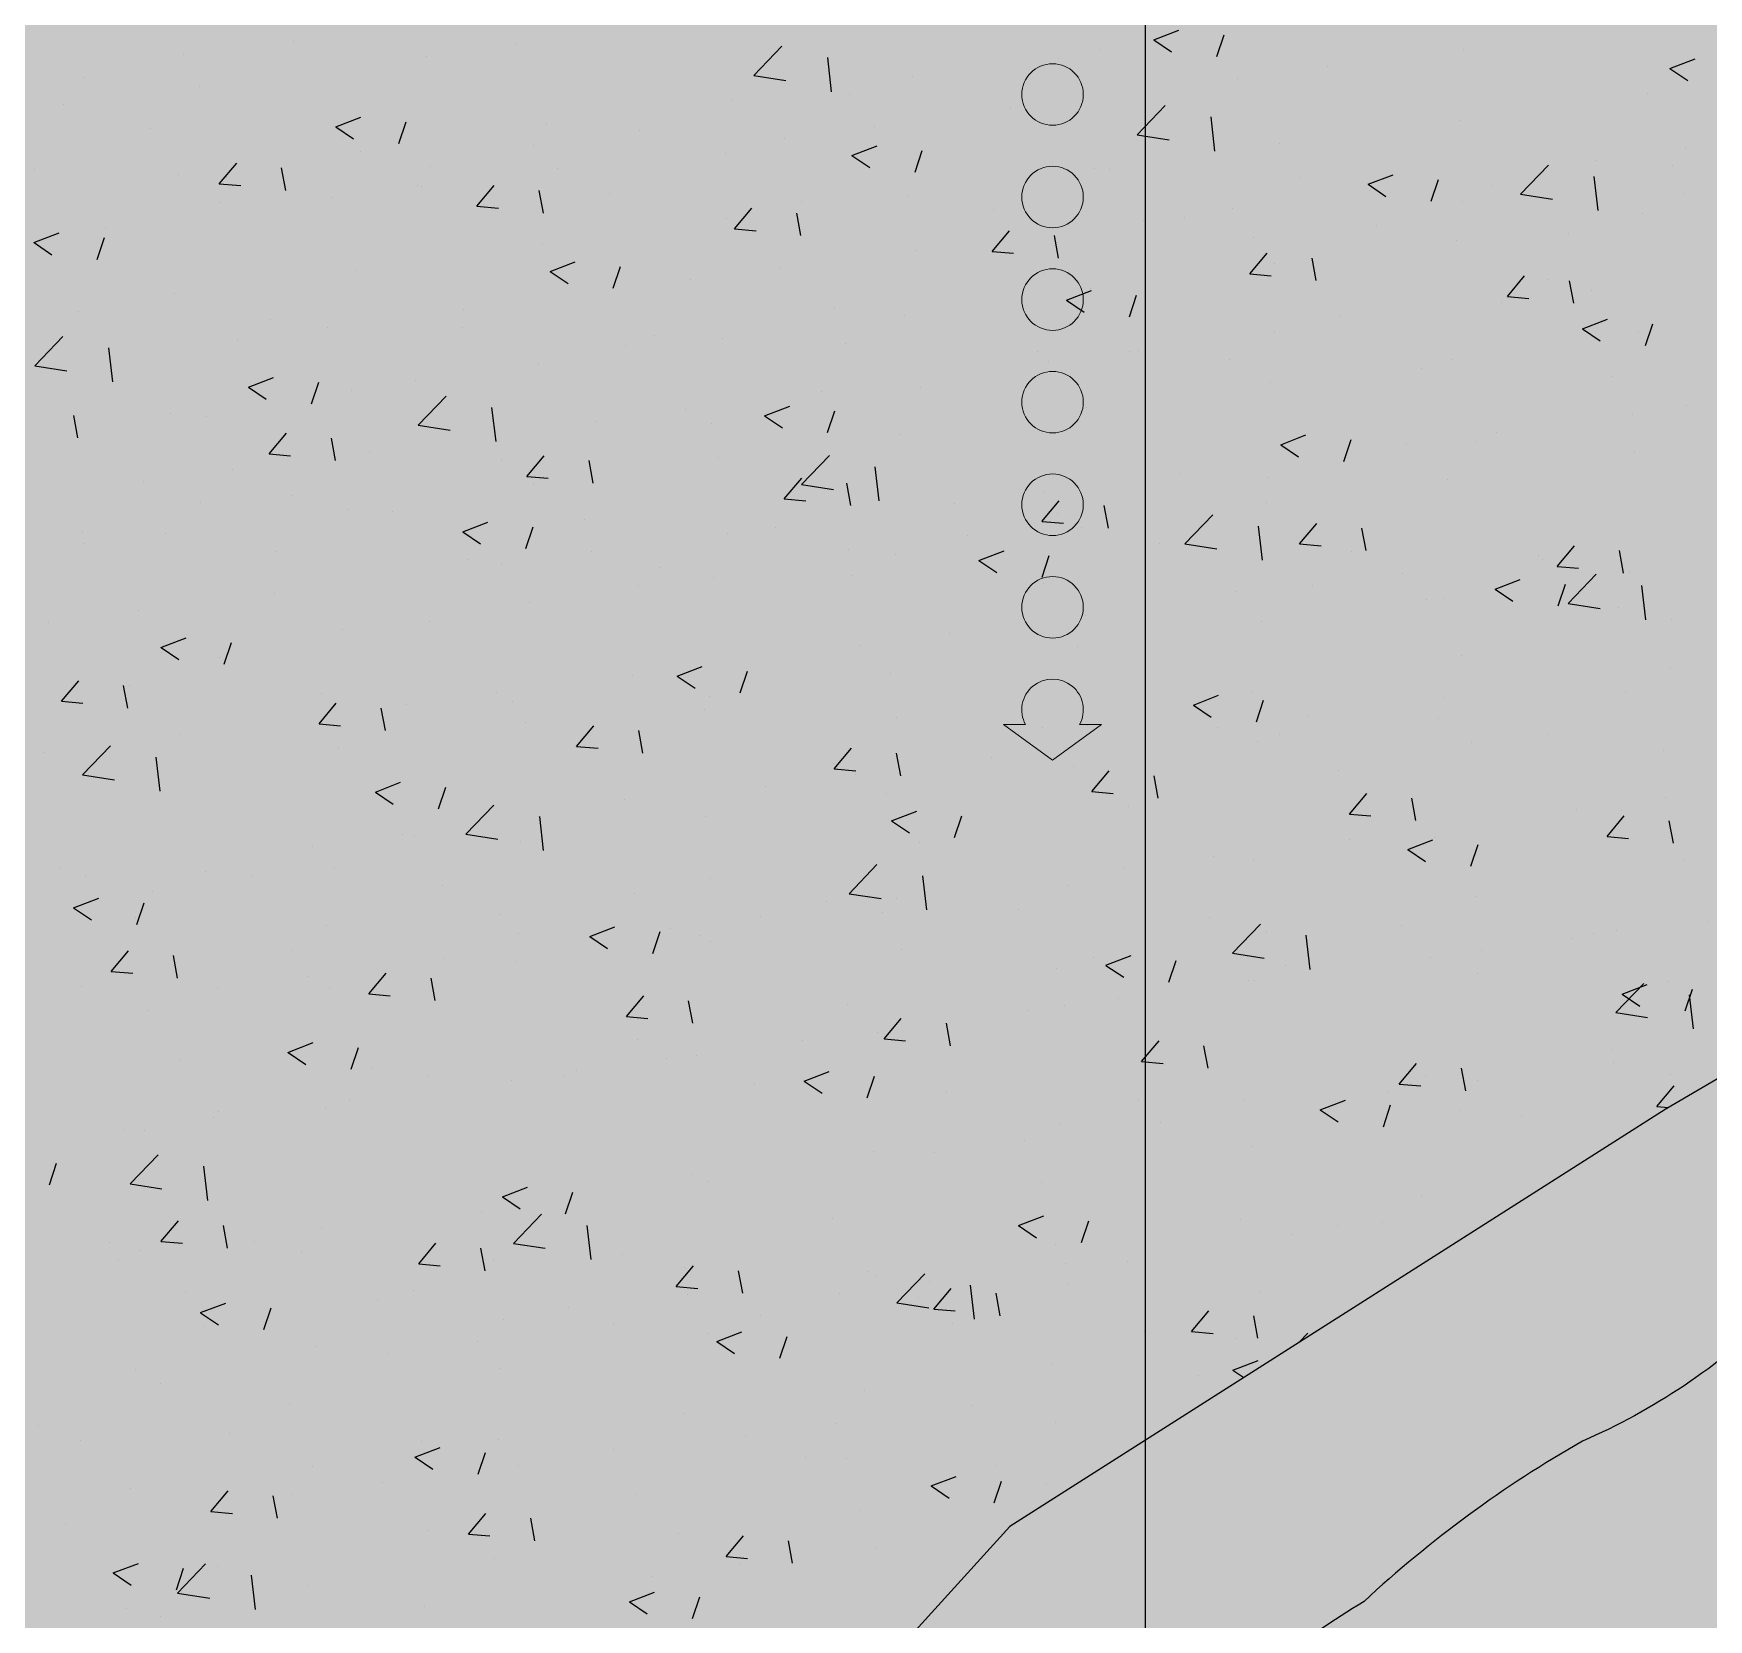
# Model space of a CAD drawing. Header units: millimetres. Extents: x 709 to 3952, y 378 to 2394.
# Drawn here: x 2522.1 to 2638.7, y 1077.9 to 1188.3 of the extents above; entities that cross this region are included whole.
import ezdxf

# ---------------------------------------------------------------- set-up
doc = ezdxf.new("R2010")
doc.units = ezdxf.units.MM
doc.layers.add('BAS', color=252, linetype='Continuous')
doc.layers.add('line', color=251, linetype='Continuous', lineweight=20)

# ---------------------------------------------------------------- blocks, each defined once
blk = doc.blocks.new('*X243')
at = {"color": 0}
for p, q in [((411200.56, 4018235.49), (411202.31, 4018236.16)), ((411200.57, 4018235.49), (411201.81, 4018234.65)), ((411204.95, 4018234.32), (411205.46, 4018235.83)), ((411133.01, 4018234.43), (411133.01, 4018234.43)), ((411140.66, 4018235.4), (411140.66, 4018235.4)), ((411149.94, 4018234.33), (411149.94, 4018234.33)), ((411156.2, 4018235.15), (411156.2, 4018235.15)), ((411172.73, 4018233), (411174.68, 4018235.03)), ((411178.14, 4018231.87), (411177.87, 4018234.24)), ((411196.77, 4018234.82), (411196.77, 4018234.82)), ((411222.12, 4018234.84), (411222.12, 4018234.84)), ((411193.95, 4018234.16), (411193.95, 4018234.16)), ((411212.65, 4018233.59), (411212.65, 4018233.59)), ((411236.49, 4018233.49), (411238.24, 4018234.16)), ((411236.49, 4018233.48), (411237.74, 4018232.65)), ((411126.09, 4018232.89), (411126.09, 4018232.89)), ((411134.15, 4018232.25), (411134.15, 4018232.25)), ((411172.73, 4018233), (411174.95, 4018232.66)), ((411183.78, 4018232.95), (411183.78, 4018232.95)), ((411206.4, 4018232.77), (411206.4, 4018232.77)), ((411124.68, 4018231), (411124.68, 4018231)), ((411171.16, 4018231.35), (411171.16, 4018231.35)), ((411179.37, 4018231.65), (411179.37, 4018231.65)), ((411199.41, 4018228.87), (411201.36, 4018230.9)), ((411234.91, 4018231.73), (411234.91, 4018231.73)), ((411143.63, 4018229.43), (411145.38, 4018230.1)), ((411148.02, 4018228.26), (411148.52, 4018229.77)), ((411158.32, 4018229.59), (411158.32, 4018229.59)), ((411190.61, 4018230.69), (411190.61, 4018230.69)), ((411204.82, 4018227.73), (411204.55, 4018230.11)), ((411221.93, 4018229.86), (411221.93, 4018229.86)), ((411130.73, 4018229.28), (411130.73, 4018229.28)), ((411143.63, 4018229.43), (411144.87, 4018228.59)), ((411144.07, 4018228.71), (411144.07, 4018228.71)), ((411164.79, 4018229.15), (411164.79, 4018229.15)), ((411174.88, 4018228.62), (411174.88, 4018228.62)), ((411181.14, 4018229.44), (411181.14, 4018229.44)), ((411199.41, 4018228.87), (411201.63, 4018228.52)), ((411145.34, 4018227.71), (411145.34, 4018227.71)), ((411157.42, 4018228.15), (411157.42, 4018228.15)), ((411170.76, 4018227.59), (411170.76, 4018227.59)), ((411179.56, 4018227.42), (411181.31, 4018228.1)), ((411179.56, 4018227.42), (411180.8, 4018226.58)), ((411183.95, 4018226.26), (411184.45, 4018227.77)), ((411209.3, 4018228.26), (411209.3, 4018228.26)), ((411237.59, 4018227.88), (411237.59, 4018227.88)), ((411122.65, 4018226.48), (411122.65, 4018226.48)), ((411132.71, 4018226.11), (411132.71, 4018226.11)), ((411135.52, 4018225.46), (411136.73, 4018226.89)), ((411140.14, 4018224.99), (411139.86, 4018226.56)), ((411150.21, 4018226.65), (411150.21, 4018226.65)), ((411159.09, 4018226.54), (411159.09, 4018226.54)), ((411184.11, 4018227.02), (411184.11, 4018227.02)), ((411196.47, 4018226.5), (411196.47, 4018226.5)), ((411197.45, 4018226.46), (411197.45, 4018226.46)), ((411215.49, 4018225.42), (411217.24, 4018226.09)), ((411226.09, 4018224.73), (411228.04, 4018226.76)), ((411231.33, 4018227.05), (411231.33, 4018227.05)), ((411236.66, 4018226.75), (411236.66, 4018226.75)), ((411135.52, 4018225.46), (411137.02, 4018225.33)), ((411136, 4018225.92), (411136, 4018225.92)), ((411149.34, 4018225.36), (411149.34, 4018225.36)), ((411149.62, 4018225.29), (411149.62, 4018225.29)), ((411153.45, 4018223.89), (411154.66, 4018225.33)), ((411158.08, 4018223.42), (411157.79, 4018224.99)), ((411210.8, 4018225.9), (411210.8, 4018225.9)), ((411215.49, 4018225.42), (411216.73, 4018224.58)), ((411215.55, 4018224.98), (411215.55, 4018224.98)), ((411219.87, 4018224.25), (411220.38, 4018225.76)), ((411224.15, 4018225.33), (411224.15, 4018225.33)), ((411231.51, 4018223.59), (411231.23, 4018225.97)), ((411135.63, 4018224.15), (411135.63, 4018224.15)), ((411143.36, 4018224.47), (411143.36, 4018224.47)), ((411153.45, 4018223.89), (411154.95, 4018223.76)), ((411162.69, 4018224.79), (411162.69, 4018224.79)), ((411171.38, 4018222.32), (411172.59, 4018223.76)), ((411176.03, 4018224.23), (411176.03, 4018224.23)), ((411183.48, 4018224.62), (411183.48, 4018224.62)), ((411222.08, 4018224.25), (411222.08, 4018224.25)), ((411226.09, 4018224.73), (411228.31, 4018224.38)), ((411237.49, 4018224.77), (411237.49, 4018224.77)), ((411170.85, 4018223.02), (411170.85, 4018223.02)), ((411176.01, 4018221.85), (411175.72, 4018223.42)), ((411189.38, 4018223.67), (411189.38, 4018223.67)), ((411199.82, 4018222.91), (411199.82, 4018222.91)), ((411202.73, 4018223.1), (411202.73, 4018223.1)), ((411206.08, 4018223.73), (411206.08, 4018223.73)), ((411234.61, 4018223.41), (411234.61, 4018223.41)), ((411122.62, 4018221.36), (411124.38, 4018222.04)), ((411127.01, 4018220.19), (411127.52, 4018221.71)), ((411127.58, 4018222.39), (411127.58, 4018222.39)), ((411171.38, 4018222.32), (411172.88, 4018222.19)), ((411189.31, 4018220.75), (411190.52, 4018222.19)), ((411193.94, 4018220.28), (411193.65, 4018221.85)), ((411207.5, 4018221.74), (411207.5, 4018221.74)), ((411216.07, 4018222.54), (411216.07, 4018222.54)), ((411221.62, 4018221.54), (411221.62, 4018221.54)), ((411229.42, 4018221.97), (411229.42, 4018221.97)), ((411122.63, 4018221.36), (411123.87, 4018220.52)), ((411158.02, 4018221.26), (411158.02, 4018221.26)), ((411184.03, 4018220.83), (411184.03, 4018220.83)), ((411189.32, 4018220.75), (411190.81, 4018220.62)), ((411207.25, 4018219.18), (411208.45, 4018220.62)), ((411211.87, 4018218.72), (411211.58, 4018220.28)), ((411145.03, 4018219.39), (411145.03, 4018219.39)), ((411158.55, 4018219.36), (411160.3, 4018220.03)), ((411158.55, 4018219.36), (411159.8, 4018218.52)), ((411162.94, 4018218.19), (411163.45, 4018219.7)), ((411174.56, 4018219.58), (411174.56, 4018219.58)), ((411192.92, 4018219.24), (411192.92, 4018219.24)), ((411207.25, 4018219.18), (411208.74, 4018219.05)), ((411209, 4018219.94), (411209, 4018219.94)), ((411168.3, 4018218.76), (411168.3, 4018218.76)), ((411194.48, 4018217.36), (411196.23, 4018218.03)), ((411196.16, 4018218.18), (411196.16, 4018218.18)), ((411225.18, 4018217.61), (411226.38, 4018219.05)), ((411228.07, 4018218.76), (411228.07, 4018218.76)), ((411229.8, 4018217.15), (411229.51, 4018218.71)), ((411231.02, 4018218.02), (411231.02, 4018218.02)), ((411132.4, 4018217.79), (411132.4, 4018217.79)), ((411194.48, 4018217.36), (411195.73, 4018216.52)), ((411198.87, 4018216.19), (411199.37, 4018217.7)), ((411224.76, 4018217.19), (411224.76, 4018217.19)), ((411225.18, 4018217.61), (411226.67, 4018217.48)), ((411125.75, 4018216.57), (411125.75, 4018216.57)), ((411139.1, 4018216.01), (411139.1, 4018216.01)), ((411152.51, 4018216.68), (411152.51, 4018216.68)), ((411178.34, 4018216.74), (411178.34, 4018216.74)), ((411183.18, 4018216.3), (411183.18, 4018216.3)), ((411213.49, 4018216.25), (411213.49, 4018216.25)), ((411230.41, 4018215.36), (411232.16, 4018216.03)), ((411234.8, 4018214.19), (411235.3, 4018215.7)), ((411122.68, 4018212.79), (411124.63, 4018214.82)), ((411136.79, 4018214.61), (411136.79, 4018214.61)), ((411143.05, 4018215.43), (411143.05, 4018215.43)), ((411152.44, 4018215.44), (411152.44, 4018215.44)), ((411165.79, 4018214.88), (411165.79, 4018214.88)), ((411170.55, 4018214.7), (411170.55, 4018214.7)), ((411208.97, 4018215.12), (411208.97, 4018215.12)), ((411230.41, 4018215.36), (411231.65, 4018214.52)), ((411234.31, 4018215.09), (411234.31, 4018215.09)), ((411128.1, 4018211.66), (411127.82, 4018214.03)), ((411163.76, 4018214.23), (411163.76, 4018214.23)), ((411179.14, 4018214.32), (411179.14, 4018214.32)), ((411192.48, 4018213.75), (411192.48, 4018213.75)), ((411198.91, 4018213.75), (411198.91, 4018213.75)), ((411199.5, 4018213.87), (411199.5, 4018213.87)), ((411122.68, 4018212.79), (411124.9, 4018212.44)), ((411157.71, 4018212.94), (411157.71, 4018212.94)), ((411193.24, 4018213.05), (411193.24, 4018213.05)), ((411205.83, 4018213.19), (411205.83, 4018213.19)), ((411219.17, 4018212.62), (411219.17, 4018212.62)), ((411221.32, 4018213.22), (411221.32, 4018213.22)), ((411137.55, 4018211.3), (411139.3, 4018211.97)), ((411137.55, 4018211.3), (411138.79, 4018210.46)), ((411141.93, 4018210.13), (411142.44, 4018211.64)), ((411144.73, 4018211.07), (411144.73, 4018211.07)), ((411149.18, 4018211.73), (411149.18, 4018211.73)), ((411177.45, 4018210.97), (411177.45, 4018210.97)), ((411184.33, 4018211.25), (411184.33, 4018211.25)), ((411208.69, 4018211.61), (411208.69, 4018211.61)), ((411232.52, 4018212.06), (411232.52, 4018212.06)), ((411149.36, 4018208.65), (411151.31, 4018210.68)), ((411154.78, 4018207.52), (411154.5, 4018209.89)), ((411173.48, 4018209.3), (411175.23, 4018209.97)), ((411195.86, 4018209.85), (411195.86, 4018209.85)), ((411237.62, 4018210.01), (411237.62, 4018210.01)), ((411125.68, 4018207.76), (411125.39, 4018209.32)), ((411132.1, 4018209.47), (411132.1, 4018209.47)), ((411134.6, 4018209.23), (411134.6, 4018209.23)), ((411149.36, 4018208.65), (411151.59, 4018208.31)), ((411161.73, 4018208.9), (411161.73, 4018208.9)), ((411167.98, 4018209.72), (411167.98, 4018209.72)), ((411169.75, 4018208.75), (411169.75, 4018208.75)), ((411173.48, 4018209.29), (411174.72, 4018208.46)), ((411177.86, 4018208.13), (411178.37, 4018209.64)), ((411233.91, 4018209.4), (411233.91, 4018209.4)), ((411138.99, 4018206.65), (411140.19, 4018208.09)), ((411143.61, 4018206.19), (411143.32, 4018207.75)), ((411182.87, 4018207.98), (411182.87, 4018207.98)), ((411209.4, 4018207.29), (411211.15, 4018207.97)), ((411213.79, 4018206.13), (411214.3, 4018207.64)), ((411223.04, 4018207.5), (411223.04, 4018207.5)), ((411224.44, 4018208.16), (411224.44, 4018208.16)), ((411138.99, 4018206.65), (411140.48, 4018206.52)), ((411145.94, 4018206.82), (411145.94, 4018206.82)), ((411156.92, 4018205.08), (411158.13, 4018206.52)), ((411170.24, 4018206.38), (411170.24, 4018206.38)), ((411176.04, 4018204.51), (411177.99, 4018206.54)), ((411209.4, 4018207.29), (411210.65, 4018206.45)), ((411218.18, 4018207.33), (411218.18, 4018207.33)), ((411234, 4018206.77), (411234, 4018206.77)), ((411136.47, 4018205.57), (411136.47, 4018205.57)), ((411155.17, 4018206.24), (411155.17, 4018206.24)), ((411161.55, 4018204.62), (411161.26, 4018206.18)), ((411181.46, 4018203.38), (411181.18, 4018205.75)), ((411202.39, 4018205.26), (411202.39, 4018205.26)), ((411130.21, 4018204.75), (411130.21, 4018204.75)), ((411156.92, 4018205.08), (411158.42, 4018204.95)), ((411157.41, 4018204.62), (411157.41, 4018204.62)), ((411174.85, 4018203.52), (411176.06, 4018204.95)), ((411176.04, 4018204.51), (411178.27, 4018204.17)), ((411179.48, 4018203.05), (411179.19, 4018204.62)), ((411192.92, 4018204.01), (411192.92, 4018204.01)), ((411208.46, 4018205), (411208.46, 4018205)), ((411221.02, 4018204.89), (411221.02, 4018204.89)), ((411134.23, 4018203.23), (411134.23, 4018203.23)), ((411140.59, 4018203.74), (411140.59, 4018203.74)), ((411174.85, 4018203.52), (411176.35, 4018203.38)), ((411186.67, 4018203.18), (411186.67, 4018203.18)), ((411192.78, 4018201.95), (411193.99, 4018203.38)), ((411197.41, 4018201.48), (411197.12, 4018203.05)), ((411208.39, 4018203.29), (411208.39, 4018203.29)), ((411144.42, 4018202.75), (411144.42, 4018202.75)), ((411147.58, 4018202.67), (411147.58, 4018202.67)), ((411152.47, 4018201.23), (411154.22, 4018201.9)), ((411160.92, 4018202.1), (411160.92, 4018202.1)), ((411192.79, 4018201.95), (411194.28, 4018201.82)), ((411193.88, 4018202.5), (411193.88, 4018202.5)), ((411202.72, 4018200.38), (411204.67, 4018202.41)), ((411208.14, 4018199.24), (411207.86, 4018201.62)), ((411210.72, 4018200.38), (411211.92, 4018201.81)), ((411126.01, 4018201.24), (411126.01, 4018201.24)), ((411126.16, 4018200.44), (411126.16, 4018200.44)), ((411131.8, 4018201.14), (411131.8, 4018201.14)), ((411152.47, 4018201.23), (411153.71, 4018200.39)), ((411156.86, 4018200.06), (411157.36, 4018201.57)), ((411170.88, 4018201.11), (411170.88, 4018201.11)), ((411174.27, 4018201.54), (411174.27, 4018201.54)), ((411187.61, 4018200.98), (411187.61, 4018200.98)), ((411195.55, 4018201.53), (411195.55, 4018201.53)), ((411215.34, 4018199.91), (411215.05, 4018201.48)), ((411139.5, 4018199.87), (411139.5, 4018199.87)), ((411152.85, 4018199.31), (411152.85, 4018199.31)), ((411161.41, 4018199.86), (411161.41, 4018199.86)), ((411179.3, 4018200), (411179.3, 4018200)), ((411182.57, 4018199.66), (411182.57, 4018199.66)), ((411188.4, 4018199.23), (411190.15, 4018199.9)), ((411192.79, 4018198.06), (411193.29, 4018199.57)), ((411200.96, 4018200.41), (411200.96, 4018200.41)), ((411202.72, 4018200.38), (411204.95, 4018200.03)), ((411210.72, 4018200.38), (411212.21, 4018200.25)), ((411214.3, 4018199.85), (411214.3, 4018199.85)), ((411227.33, 4018199.54), (411227.33, 4018199.54)), ((411227.65, 4018199.29), (411227.65, 4018199.29)), ((411228.65, 4018198.81), (411229.85, 4018200.25)), ((411233.27, 4018198.34), (411232.98, 4018199.91)), ((411155.15, 4018199.04), (411155.15, 4018199.04)), ((411166.19, 4018198.75), (411166.19, 4018198.75)), ((411179.54, 4018198.18), (411179.54, 4018198.18)), ((411188.4, 4018199.23), (411189.64, 4018198.39)), ((411217.86, 4018198.3), (411217.86, 4018198.3)), ((411228.65, 4018198.81), (411230.14, 4018198.68)), ((411229.4, 4018196.24), (411231.35, 4018198.27)), ((411233.7, 4018198.45), (411233.7, 4018198.45)), ((411139.36, 4018196.96), (411139.36, 4018196.96)), ((411164.72, 4018197.49), (411164.72, 4018197.49)), ((411169.94, 4018198.06), (411169.94, 4018198.06)), ((411192.88, 4018197.62), (411192.88, 4018197.62)), ((411206.23, 4018197.05), (411206.23, 4018197.05)), ((411211.6, 4018197.47), (411211.6, 4018197.47)), ((411224.33, 4018197.23), (411226.08, 4018197.9)), ((411224.33, 4018197.23), (411225.57, 4018196.39)), ((411228.71, 4018196.06), (411229.22, 4018197.57)), ((411234.82, 4018195.1), (411234.54, 4018197.48)), ((411157.1, 4018196.3), (411157.1, 4018196.3)), ((411219.57, 4018196.49), (411219.57, 4018196.49)), ((411220.71, 4018196.57), (411220.71, 4018196.57)), ((411229.4, 4018196.24), (411231.63, 4018195.89)), ((411232.92, 4018195.93), (411232.92, 4018195.93)), ((411123.63, 4018194.89), (411123.63, 4018194.89)), ((411129.89, 4018195.71), (411129.89, 4018195.71)), ((411150.14, 4018194.99), (411150.14, 4018194.99)), ((411195.82, 4018195.4), (411195.82, 4018195.4)), ((411208.09, 4018194.97), (411208.09, 4018194.97)), ((411236.58, 4018195.09), (411236.58, 4018195.09)), ((411131.46, 4018193.17), (411133.22, 4018193.84)), ((411135.85, 4018192), (411136.36, 4018193.51)), ((411144.12, 4018194.42), (411144.12, 4018194.42)), ((411186.35, 4018194.15), (411186.35, 4018194.15)), ((411131.47, 4018193.17), (411132.71, 4018192.33)), ((411131.49, 4018192.82), (411131.49, 4018192.82)), ((411135.56, 4018192.49), (411135.56, 4018192.49)), ((411180.09, 4018193.32), (411180.09, 4018193.32)), ((411195.25, 4018193.21), (411195.25, 4018193.21)), ((411222, 4018192.59), (411222, 4018192.59)), ((411164.3, 4018191.25), (411164.3, 4018191.25)), ((411167.39, 4018191.17), (411169.14, 4018191.84)), ((411167.39, 4018191.17), (411168.64, 4018190.33)), ((411171.78, 4018190), (411172.29, 4018191.51)), ((411182.26, 4018191.34), (411182.26, 4018191.34)), ((411236.54, 4018191.76), (411236.54, 4018191.76)), ((411124.53, 4018189.42), (411125.73, 4018190.85)), ((411129.15, 4018188.95), (411128.86, 4018190.52)), ((411129.26, 4018190.52), (411129.26, 4018190.52)), ((411142.6, 4018189.96), (411142.6, 4018189.96)), ((411154.83, 4018190), (411154.83, 4018190)), ((411207.43, 4018190.09), (411207.43, 4018190.09)), ((411233.39, 4018190.12), (411233.39, 4018190.12)), ((411124.53, 4018189.42), (411126.02, 4018189.29)), ((411142.46, 4018187.85), (411143.66, 4018189.28)), ((411147.08, 4018187.38), (411146.79, 4018188.95)), ((411148.57, 4018189.18), (411148.57, 4018189.18)), ((411155.95, 4018189.4), (411155.95, 4018189.4)), ((411169.29, 4018188.83), (411169.29, 4018188.83)), ((411169.64, 4018189.74), (411169.64, 4018189.74)), ((411203.32, 4018189.16), (411205.07, 4018189.84)), ((411203.32, 4018189.16), (411204.57, 4018188.32)), ((411207.71, 4018188), (411208.21, 4018189.51)), ((411220.75, 4018189.68), (411220.75, 4018189.68)), ((411142.46, 4018187.85), (411143.95, 4018187.72)), ((411156.8, 4018187.97), (411156.8, 4018187.97)), ((411160.39, 4018186.28), (411161.59, 4018187.72)), ((411182.64, 4018188.27), (411182.64, 4018188.27)), ((411195.98, 4018187.71), (411195.98, 4018187.71)), ((411205.03, 4018187.61), (411205.03, 4018187.61)), ((411211.29, 4018188.44), (411211.29, 4018188.44)), ((411220.41, 4018188.25), (411220.41, 4018188.25)), ((411132.78, 4018187.1), (411132.78, 4018187.1)), ((411165.01, 4018185.81), (411164.72, 4018187.38)), ((411192.85, 4018187.58), (411192.85, 4018187.58)), ((411207.78, 4018186.65), (411207.78, 4018186.65)), ((411209.33, 4018187.14), (411209.33, 4018187.14)), ((411222.68, 4018186.58), (411222.68, 4018186.58)), ((411228, 4018187.1), (411228, 4018187.1)), ((411123.32, 4018185.85), (411123.32, 4018185.85)), ((411126, 4018184.3), (411127.94, 4018186.33)), ((411131.41, 4018183.16), (411131.13, 4018185.54)), ((411143.82, 4018186.1), (411143.82, 4018186.1)), ((411160.39, 4018186.28), (411161.89, 4018186.15)), ((411178.32, 4018184.71), (411179.53, 4018186.15)), ((411182.95, 4018184.24), (411182.66, 4018185.81)), ((411189.24, 4018185.53), (411189.24, 4018185.53)), ((411236.02, 4018186.01), (411236.02, 4018186.01)), ((411126, 4018184.3), (411128.22, 4018183.95)), ((411131.19, 4018184.5), (411131.19, 4018184.5)), ((411178.27, 4018185.08), (411178.27, 4018185.08)), ((411178.32, 4018184.71), (411179.82, 4018184.58)), ((411179.77, 4018184.29), (411179.77, 4018184.29)), ((411194.95, 4018184.89), (411194.95, 4018184.89)), ((411196.25, 4018183.14), (411197.46, 4018184.58)), ((411200.88, 4018182.67), (411200.59, 4018184.24)), ((411213.42, 4018184.6), (411213.42, 4018184.6)), ((411146.39, 4018183.1), (411148.14, 4018183.78)), ((411146.39, 4018183.1), (411147.63, 4018182.26)), ((411150.77, 4018181.94), (411151.28, 4018183.45)), ((411173.51, 4018183.46), (411173.51, 4018183.46)), ((411181.96, 4018183.01), (411181.96, 4018183.01)), ((411196.25, 4018183.14), (411197.75, 4018183.01)), ((411214.18, 4018181.57), (411215.39, 4018183.01)), ((411152.68, 4018180.16), (411154.62, 4018182.19)), ((411163.69, 4018182.58), (411163.69, 4018182.58)), ((411198.84, 4018182.09), (411198.84, 4018182.09)), ((411218.81, 4018181.11), (411218.52, 4018182.67)), ((411229.97, 4018181.9), (411229.97, 4018181.9)), ((411233.09, 4018181.8), (411233.09, 4018181.8)), ((411236.22, 4018182.73), (411236.22, 4018182.73)), ((411157.72, 4018181.39), (411157.72, 4018181.39)), ((411158.09, 4018179.03), (411157.82, 4018181.4)), ((411169.33, 4018181.41), (411169.33, 4018181.41)), ((411182.32, 4018181.1), (411184.07, 4018181.77)), ((411182.32, 4018181.1), (411183.56, 4018180.26)), ((411186.7, 4018179.93), (411187.21, 4018181.44)), ((411214.19, 4018181.57), (411215.68, 4018181.44)), ((411232.12, 4018180), (411233.32, 4018181.44)), ((411236.74, 4018179.54), (411236.45, 4018181.1)), ((411148.25, 4018180.14), (411148.25, 4018180.14)), ((411149.11, 4018180.07), (411149.11, 4018180.07)), ((411152.68, 4018180.16), (411154.9, 4018179.82)), ((411156.5, 4018179.65), (411156.5, 4018179.65)), ((411184.26, 4018179.59), (411184.26, 4018179.59)), ((411214.18, 4018179.82), (411214.18, 4018179.82)), ((411218.24, 4018179.1), (411219.99, 4018179.77)), ((411220.1, 4018179.93), (411220.1, 4018179.93)), ((411232.12, 4018180), (411233.61, 4018179.87)), ((411142, 4018179.32), (411142, 4018179.32)), ((411204.71, 4018178.58), (411204.71, 4018178.58)), ((411207.48, 4018178.33), (411207.48, 4018178.33)), ((411218.24, 4018179.1), (411219.49, 4018178.26)), ((411222.63, 4018177.93), (411223.14, 4018179.44)), ((411237.54, 4018178.35), (411237.54, 4018178.35)), ((411124.39, 4018177.75), (411124.39, 4018177.75)), ((411126.21, 4018177.24), (411126.21, 4018177.24)), ((411134.53, 4018177.57), (411134.53, 4018177.57)), ((411137.73, 4018177.19), (411137.73, 4018177.19)), ((411143.51, 4018177.78), (411143.51, 4018177.78)), ((411179.36, 4018176.02), (411181.3, 4018178.05)), ((411184.77, 4018174.89), (411184.5, 4018177.26)), ((411198.45, 4018177.75), (411198.45, 4018177.75)), ((411130.88, 4018176.18), (411130.88, 4018176.18)), ((411151.08, 4018176.62), (411151.08, 4018176.62)), ((411164.42, 4018176.06), (411164.42, 4018176.06)), ((411169.68, 4018177.09), (411169.68, 4018177.09)), ((411179.36, 4018176.02), (411181.58, 4018175.68)), ((411194.64, 4018176.57), (411194.64, 4018176.57)), ((411125.38, 4018175.04), (411127.13, 4018175.71)), ((411125.38, 4018175.04), (411126.63, 4018174.2)), ((411129.77, 4018173.87), (411130.28, 4018175.38)), ((411177.77, 4018175.49), (411177.77, 4018175.49)), ((411182.66, 4018175.67), (411182.66, 4018175.67)), ((411191.12, 4018174.93), (411191.12, 4018174.93)), ((411222.96, 4018175.85), (411222.96, 4018175.85)), ((411129.66, 4018174.39), (411129.66, 4018174.39)), ((411143.01, 4018173.83), (411143.01, 4018173.83)), ((411155.1, 4018174.59), (411155.1, 4018174.59)), ((411161.31, 4018173.04), (411163.06, 4018173.71)), ((411173.19, 4018174.43), (411173.19, 4018174.43)), ((411181.66, 4018174.69), (411181.66, 4018174.69)), ((411204.46, 4018174.37), (411204.46, 4018174.37)), ((411206.04, 4018171.88), (411207.99, 4018173.91)), ((411217.81, 4018173.8), (411217.81, 4018173.8)), ((411239.12, 4018174.11), (411239.12, 4018174.11)), ((411156.35, 4018173.26), (411156.35, 4018173.26)), ((411161.31, 4018173.04), (411162.55, 4018172.2)), ((411165.7, 4018171.87), (411166.2, 4018173.38)), ((411166.93, 4018173.6), (411166.93, 4018173.6)), ((411169.03, 4018173.09), (411169.03, 4018173.09)), ((411169.7, 4018172.7), (411169.7, 4018172.7)), ((411208.38, 4018173.34), (411208.38, 4018173.34)), ((411211.45, 4018170.75), (411211.18, 4018173.13)), ((411229.65, 4018172.87), (411229.65, 4018172.87)), ((411231.15, 4018173.24), (411231.15, 4018173.24)), ((411232.79, 4018173.48), (411232.79, 4018173.48)), ((411128, 4018170.61), (411129.2, 4018172.05)), ((411132.62, 4018170.15), (411132.33, 4018171.71)), ((411140.52, 4018172.08), (411140.52, 4018172.08)), ((411151.15, 4018171.53), (411151.15, 4018171.53)), ((411156.19, 4018171.33), (411156.19, 4018171.33)), ((411183.04, 4018172.14), (411183.04, 4018172.14)), ((411196.39, 4018171.57), (411196.39, 4018171.57)), ((411197.24, 4018171.04), (411198.99, 4018171.71)), ((411201.62, 4018169.87), (411202.13, 4018171.38)), ((411206.04, 4018171.88), (411208.26, 4018171.54)), ((411219.8, 4018171.6), (411219.8, 4018171.6)), ((411223.39, 4018172.04), (411223.39, 4018172.04)), ((411128, 4018170.61), (411129.49, 4018170.48)), ((411141.68, 4018170.28), (411141.68, 4018170.28)), ((411145.93, 4018169.04), (411147.13, 4018170.48)), ((411150.55, 4018168.58), (411150.26, 4018170.14)), ((411193.8, 4018170.84), (411193.8, 4018170.84)), ((411197.24, 4018171.03), (411198.48, 4018170.2)), ((411209.73, 4018171.01), (411209.73, 4018171.01)), ((411223.08, 4018170.44), (411223.08, 4018170.44)), ((411125.94, 4018169.58), (411125.94, 4018169.58)), ((411135.42, 4018169.45), (411135.42, 4018169.45)), ((411143.21, 4018169.46), (411143.21, 4018169.46)), ((411145.93, 4018169.04), (411147.42, 4018168.91)), ((411207.17, 4018170), (411207.17, 4018170)), ((411207.6, 4018169.96), (411207.6, 4018169.96)), ((411232.72, 4018167.75), (411234.67, 4018169.78)), ((411233.17, 4018169.03), (411234.92, 4018169.71)), ((411233.17, 4018169.03), (411234.41, 4018168.19)), ((411236.42, 4018169.88), (411236.42, 4018169.88)), ((411237.55, 4018167.87), (411238.06, 4018169.38)), ((411238.13, 4018166.61), (411237.86, 4018168.99)), ((411130.58, 4018167.86), (411130.58, 4018167.86)), ((411163.86, 4018167.47), (411165.06, 4018168.91)), ((411168.48, 4018167.01), (411168.19, 4018168.57)), ((411179.22, 4018168.34), (411179.22, 4018168.34)), ((411191.87, 4018167.89), (411191.87, 4018167.89)), ((411194.34, 4018168.24), (411194.34, 4018168.24)), ((411198.13, 4018168.72), (411198.13, 4018168.72)), ((411163.86, 4018167.47), (411165.35, 4018167.34)), ((411181.79, 4018165.91), (411182.99, 4018167.34)), ((411186.41, 4018165.44), (411186.13, 4018167.01)), ((411232.72, 4018167.75), (411234.94, 4018167.4)), ((411140.3, 4018164.97), (411142.05, 4018165.65)), ((411164.64, 4018165.84), (411164.64, 4018165.84)), ((411176.08, 4018165.81), (411176.08, 4018165.81)), ((411181.35, 4018166.37), (411181.35, 4018166.37)), ((411181.79, 4018165.91), (411183.29, 4018165.78)), ((411199.72, 4018164.34), (411200.93, 4018165.77)), ((411132.76, 4018164.48), (411132.76, 4018164.48)), ((411140.31, 4018164.97), (411141.55, 4018164.13)), ((411144.69, 4018163.81), (411145.2, 4018165.32)), ((411166.62, 4018164.57), (411166.62, 4018164.57)), ((411168.72, 4018164.77), (411168.72, 4018164.77)), ((411199.72, 4018164.34), (411201.22, 4018164.21)), ((411204.35, 4018163.87), (411204.06, 4018165.44)), ((411232.48, 4018165.16), (411232.48, 4018165.16)), ((411146.11, 4018163.91), (411146.11, 4018163.91)), ((411150.07, 4018163.33), (411150.07, 4018163.33)), ((411159.45, 4018163.35), (411159.45, 4018163.35)), ((411160.36, 4018163.74), (411160.36, 4018163.74)), ((411176.23, 4018162.97), (411177.98, 4018163.64)), ((411180.62, 4018161.8), (411181.13, 4018163.32)), ((411217.65, 4018162.77), (411218.86, 4018164.2)), ((411219.5, 4018163.28), (411219.5, 4018163.28)), ((411222.28, 4018162.3), (411221.99, 4018163.87)), ((411232.54, 4018164.25), (411232.54, 4018164.25)), ((411236.51, 4018163.43), (411236.51, 4018163.43)), ((411155.89, 4018163.01), (411155.89, 4018163.01)), ((411172.8, 4018162.79), (411172.8, 4018162.79)), ((411176.23, 4018162.97), (411177.48, 4018162.13)), ((411186.14, 4018162.22), (411186.14, 4018162.22)), ((411216.81, 4018162.18), (411216.81, 4018162.18)), ((411217.65, 4018162.77), (411219.15, 4018162.64)), ((411223.07, 4018163.01), (411223.07, 4018163.01)), ((411235.58, 4018161.2), (411236.79, 4018162.64)), ((411135.49, 4018160.83), (411135.49, 4018160.83)), ((411142.9, 4018161.13), (411142.9, 4018161.13)), ((411144.57, 4018161.67), (411144.57, 4018161.67)), ((411199.49, 4018161.66), (411199.49, 4018161.66)), ((411206.87, 4018161.68), (411206.87, 4018161.68)), ((411212.16, 4018160.97), (411213.91, 4018161.64)), ((411212.16, 4018160.97), (411213.41, 4018160.13)), ((411212.83, 4018161.09), (411212.83, 4018161.09)), ((411216.55, 4018159.8), (411217.05, 4018161.31)), ((411221.93, 4018160.93), (411221.93, 4018160.93)), ((411235.59, 4018161.2), (411236.4, 4018161.13)), ((411135.1, 4018160.42), (411135.1, 4018160.42)), ((411194.03, 4018159.92), (411194.03, 4018159.92)), ((411201.02, 4018160.1), (411201.02, 4018160.1)), ((411226.18, 4018160.53), (411226.18, 4018160.53)), ((411128.84, 4018159.59), (411128.84, 4018159.59)), ((411130.28, 4018159.53), (411130.28, 4018159.53)), ((411191.56, 4018158.86), (411191.56, 4018158.86)), ((411129.31, 4018155.81), (411131.26, 4018157.84)), ((411181.05, 4018158.05), (411181.05, 4018158.05)), ((411185.3, 4018158.03), (411185.3, 4018158.03)), ((411207.35, 4018158.43), (411207.35, 4018158.43)), ((411123.69, 4018155.74), (411124.19, 4018157.25)), ((411134.73, 4018154.67), (411134.45, 4018157.05)), ((411168.42, 4018156.45), (411168.42, 4018156.45)), ((411129.31, 4018155.81), (411131.53, 4018155.46)), ((411155.23, 4018154.91), (411156.98, 4018155.58)), ((411159.61, 4018153.74), (411160.12, 4018155.25)), ((411169.51, 4018155.95), (411169.51, 4018155.95)), ((411192.77, 4018155.93), (411192.77, 4018155.93)), ((411219.19, 4018154.96), (411219.19, 4018154.96)), ((411153.78, 4018153.88), (411153.78, 4018153.88)), ((411155.23, 4018154.91), (411156.47, 4018154.07)), ((411155.58, 4018154.69), (411155.58, 4018154.69)), ((411160.04, 4018154.71), (411160.04, 4018154.71)), ((411131.46, 4018151.81), (411132.67, 4018153.24)), ((411136.09, 4018151.34), (411135.8, 4018152.91)), ((411142.6, 4018152.81), (411142.6, 4018152.81)), ((411155.99, 4018151.67), (411157.94, 4018153.7)), ((411161.41, 4018150.54), (411161.13, 4018152.91)), ((411178.19, 4018153.42), (411178.19, 4018153.42)), ((411191.16, 4018152.91), (411192.91, 4018153.58)), ((411191.16, 4018152.91), (411192.4, 4018152.07)), ((411195.54, 4018151.74), (411196.05, 4018153.25)), ((411206.57, 4018153.36), (411206.57, 4018153.36)), ((411213.34, 4018152.94), (411213.34, 4018152.94)), ((411216.49, 4018153.15), (411216.49, 4018153.15)), ((411127.89, 4018151.7), (411127.89, 4018151.7)), ((411131.47, 4018151.81), (411132.96, 4018151.68)), ((411137.99, 4018151.8), (411137.99, 4018151.8)), ((411149.4, 4018150.24), (411150.6, 4018151.68)), ((411155.99, 4018151.67), (411158.21, 4018151.33)), ((411193.73, 4018151.6), (411193.73, 4018151.6)), ((411210.24, 4018152.32), (411210.24, 4018152.32)), ((411128.52, 4018150.56), (411128.52, 4018150.56)), ((411129.97, 4018151.21), (411129.97, 4018151.21)), ((411141.24, 4018151.14), (411141.24, 4018151.14)), ((411154.02, 4018149.77), (411153.73, 4018151.34)), ((411154.58, 4018150.58), (411154.58, 4018150.58)), ((411163.61, 4018150.92), (411163.61, 4018150.92)), ((411198.76, 4018150.44), (411198.76, 4018150.44)), ((411149.4, 4018150.24), (411150.89, 4018150.11)), ((411167.33, 4018148.67), (411168.53, 4018150.11)), ((411167.93, 4018150.01), (411167.93, 4018150.01)), ((411171.95, 4018148.2), (411171.66, 4018149.77)), ((411180.74, 4018149.72), (411180.74, 4018149.72)), ((411181.27, 4018149.45), (411181.27, 4018149.45)), ((411182.67, 4018147.53), (411184.62, 4018149.56)), ((411194.45, 4018150.24), (411194.45, 4018150.24)), ((411133.16, 4018148.34), (411133.16, 4018148.34)), ((411149.03, 4018148.42), (411149.03, 4018148.42)), ((411167.33, 4018148.67), (411168.82, 4018148.54)), ((411168.12, 4018148.12), (411168.12, 4018148.12)), ((411178.72, 4018148.17), (411178.72, 4018148.17)), ((411184.98, 4018149), (411184.98, 4018149)), ((411185.26, 4018147.1), (411186.46, 4018148.54)), ((411188.09, 4018146.4), (411187.81, 4018148.77)), ((411189.88, 4018146.63), (411189.59, 4018148.2)), ((411194.62, 4018148.88), (411194.62, 4018148.88)), ((411207.97, 4018148.32), (411207.97, 4018148.32)), ((411134.22, 4018146.85), (411135.97, 4018147.52)), ((411134.22, 4018146.84), (411135.47, 4018146.01)), ((411138.61, 4018145.68), (411139.12, 4018147.19)), ((411146.51, 4018147.78), (411146.51, 4018147.78)), ((411159.85, 4018147.22), (411159.85, 4018147.22)), ((411182.67, 4018147.53), (411184.9, 4018147.19)), ((411184.18, 4018147.93), (411184.18, 4018147.93)), ((411185.26, 4018147.1), (411186.75, 4018146.97)), ((411203.19, 4018145.53), (411204.4, 4018146.97)), ((411134.45, 4018145.91), (411134.45, 4018145.91)), ((411155.28, 4018146.36), (411155.28, 4018146.36)), ((411162.93, 4018146.09), (411162.93, 4018146.09)), ((411173.2, 4018146.65), (411173.2, 4018146.65)), ((411186.55, 4018146.09), (411186.55, 4018146.09)), ((411207.81, 4018145.07), (411207.53, 4018146.63)), ((411142.3, 4018144.49), (411142.3, 4018144.49)), ((411153.46, 4018144.85), (411153.46, 4018144.85)), ((411169.6, 4018145.43), (411169.6, 4018145.43)), ((411170.15, 4018144.84), (411171.9, 4018145.52)), ((411170.15, 4018144.84), (411171.39, 4018144)), ((411174.54, 4018143.68), (411175.04, 4018145.19)), ((411199.89, 4018145.53), (411199.89, 4018145.53)), ((411203.19, 4018145.53), (411204.69, 4018145.4)), ((411206.26, 4018145.04), (411206.26, 4018145.04)), ((411210.66, 4018144.76), (411211.3, 4018145.42)), ((411147.2, 4018144.02), (411147.2, 4018144.02)), ((411206.08, 4018142.84), (411207.83, 4018143.51)), ((411129.67, 4018142.89), (411129.67, 4018142.89)), ((411155.02, 4018142.93), (411155.02, 4018142.93)), ((411193.43, 4018143.28), (411193.43, 4018143.28)), ((411203.66, 4018142.46), (411203.66, 4018142.46)), ((411206.08, 4018142.84), (411206.84, 4018142.33)), ((411131.42, 4018141.94), (411131.42, 4018141.94)), ((411180.44, 4018141.4), (411180.44, 4018141.4)), ((411140.44, 4018140.43), (411140.44, 4018140.43)), ((411187.87, 4018140.38), (411187.87, 4018140.38)), ((411122.92, 4018139), (411122.92, 4018139)), ((411167.81, 4018139.8), (411167.81, 4018139.8)), ((411178.4, 4018139.14), (411178.4, 4018139.14)), ((411193.73, 4018139.18), (411193.73, 4018139.18)), ((411125.86, 4018137.92), (411125.86, 4018137.92)), ((411136.26, 4018138.43), (411136.26, 4018138.43)), ((411149.61, 4018137.87), (411149.61, 4018137.87)), ((411154.98, 4018138.04), (411154.98, 4018138.04)), ((411172.14, 4018138.31), (411172.14, 4018138.31)), ((411149.14, 4018136.78), (411150.89, 4018137.45)), ((411149.15, 4018136.78), (411150.39, 4018135.94)), ((411153.53, 4018135.61), (411154.04, 4018137.12)), ((411162.95, 4018137.3), (411162.95, 4018137.3)), ((411176.3, 4018136.74), (411176.3, 4018136.74)), ((411179.15, 4018136.68), (411179.15, 4018136.68)), ((411141.99, 4018136.17), (411141.99, 4018136.17)), ((411156.35, 4018136.23), (411156.35, 4018136.23)), ((411185.07, 4018134.78), (411186.82, 4018135.45)), ((411189.65, 4018136.18), (411189.65, 4018136.18)), ((411129.36, 4018134.57), (411129.36, 4018134.57)), ((411134.93, 4018133), (411136.14, 4018134.44)), ((411139.56, 4018132.54), (411139.27, 4018134.1)), ((411140.63, 4018134.16), (411140.63, 4018134.16)), ((411146.89, 4018134.99), (411146.89, 4018134.99)), ((411164.57, 4018134.18), (411164.57, 4018134.18)), ((411185.07, 4018134.78), (411186.32, 4018133.94)), ((411189.46, 4018133.61), (411189.97, 4018135.12)), ((411193.12, 4018134.95), (411193.12, 4018134.95)), ((411134.93, 4018133), (411136.43, 4018132.87)), ((411152.86, 4018131.43), (411154.07, 4018132.87)), ((411180.14, 4018133.08), (411180.14, 4018133.08)), ((411124.84, 4018132.08), (411124.84, 4018132.08)), ((411149.99, 4018131.68), (411149.99, 4018131.68)), ((411157.49, 4018130.97), (411157.2, 4018132.53)), ((411152.87, 4018131.43), (411154.36, 4018131.3)), ((411167.51, 4018131.48), (411167.51, 4018131.48)), ((411170.8, 4018129.87), (411172, 4018131.3)), ((411175.42, 4018129.4), (411175.13, 4018130.97)), ((411181.29, 4018130.52), (411181.29, 4018130.52)), ((411128.14, 4018128.72), (411129.89, 4018129.39)), ((411132.62, 4018127.32), (411134.57, 4018129.35)), ((411154.67, 4018129.72), (411154.67, 4018129.72)), ((411170.8, 4018129.87), (411172.29, 4018129.73)), ((411128.14, 4018128.72), (411129.38, 4018127.88)), ((411132.53, 4018127.55), (411133.03, 4018129.06)), ((411135.41, 4018129.17), (411135.41, 4018129.17)), ((411138.04, 4018126.18), (411137.76, 4018128.56)), ((411165.57, 4018128.45), (411165.57, 4018128.45)), ((411171.83, 4018129.28), (411171.83, 4018129.28)), ((411132.62, 4018127.32), (411134.85, 4018126.97)), ((411141.69, 4018127.84), (411141.69, 4018127.84)), ((411164.07, 4018126.72), (411165.82, 4018127.39)), ((411168.45, 4018125.55), (411168.96, 4018127.06)), ((411129.06, 4018126.24), (411129.06, 4018126.24)), ((411149.78, 4018126.37), (411149.78, 4018126.37)), ((411164.07, 4018126.71), (411165.31, 4018125.88)), ((411131.4, 4018125.66), (411131.4, 4018125.66))]:
    blk.add_line(p, q, dxfattribs=at)
blk = doc.blocks.new('Ar20')
at = {"layer": 'line'}
for points in [[(-6.1401, 0.1068, -0.200673), (-6.0954, 0, -0.690145), (-6.3577, -0.0995, 1.298093)], [(-5.6401, 0.1068, -0.200673), (-5.5954, 0, -0.690145), (-5.8577, -0.0995, 1.298093)], [(-5.1401, 0.1068, -0.200673), (-5.0954, 0, -0.690145), (-5.3577, -0.0995, 1.298093)], [(-4.6401, 0.1068, -0.200673), (-4.5954, 0, -0.690145), (-4.8577, -0.0995, 1.298093)], [(-4.1401, 0.1068, -0.200673), (-4.0954, 0, -0.690145), (-4.3577, -0.0995, 1.298093)], [(-3.6401, 0.1068, -0.200673), (-3.5954, 0, -0.690145), (-3.8577, -0.0995, 1.298093)], [(-3.1401, 0.1068, -0.200673), (-3.0954, 0, -0.690145), (-3.3577, -0.0995, 1.298093)], [(-2.6401, 0.1068, -0.200673), (-2.5954, 0, -0.690145), (-2.8577, -0.0995, 1.298093)], [(-2.1401, 0.1068, -0.200673), (-2.0954, 0, -0.690145), (-2.3577, -0.0995, 1.298093)], [(-1.6401, 0.1068, -0.200673), (-1.5954, 0, -0.690145), (-1.8577, -0.0995, 1.298093)], [(-1.1401, 0.1068, -0.200673), (-1.0954, 0, -0.690145), (-1.3577, -0.0995, 1.298093)], [(-0.6401, 0.1068, -0.200673), (-0.5954, 0, -0.690145), (-0.8577, -0.0995, 1.298093)]]:
    blk.add_hatch(color=256, dxfattribs=at).paths.add_polyline_path(points)
h = blk.add_hatch(color=256, dxfattribs=at)
h.paths.add_polyline_path([(-0.1734, -0.1316, -0.29007), (-0.3337, -0.1213, 0.261323), (-0.1734, -0.1851)])
h.paths.add_polyline_path([(0.0247, -0.034), (0, 0), (-0.1734, -0.2386), (-0.1448, -0.2672)])
for p, q in [((0, 0), (-0.1734, 0.2386)), ((-0.1734, 0.1316), (-0.1734, 0.2386)), ((0, 0), (-0.1734, -0.2386)), ((-0.1734, -0.2386), (-0.1734, -0.1316))]:
    blk.add_line(p, q, dxfattribs=at)
for centre in [(-6.2454, 0), (-5.7454, 0), (-5.2454, 0), (-4.7454, 0), (-4.2454, 0), (-3.7454, 0), (-3.2454, 0), (-2.7454, 0), (-2.2454, 0), (-1.7454, 0), (-1.2454, 0), (-0.7454, 0)]:
    blk.add_circle(centre, 0.15, dxfattribs=at)
blk.add_arc((-0.2454, 0), 0.15, 61.33152, 298.66848, dxfattribs=at)

msp = doc.modelspace()

# ---------------------------------------------------------------- hatches: boundary and pattern name
at = {"layer": 'BAS', "true_color": 0xc7c8ca, "transparency": 33554513}
h = msp.add_hatch(color=9, dxfattribs=at)
h.dxf.hatch_style = 1
h.paths.add_polyline_path([(735.07, 2394.13), (735.07, 400.97), (3218.5, 400.97), (3218.5, 2394.13)])
h.paths.add_polyline_path([(1826.32, 1353.24), (2408.56, 1353.24), (2408.56, 918.34), (1826.32, 918.34)], flags=16)

# ---------------------------------------------------------------- linework, layer by layer
at = {"layer": 'BAS'}
for p, q in [((2666.98, 1131.79), (2635.68, 1113.38)), ((2635.68, 1113.38), (2590.05, 1084.33)), ((2590.05, 1084.33), (2566.74, 1058.69))]:
    msp.add_line(p, q, dxfattribs=at)
at = {"layer": 'BAS', "flags": 128}
msp.add_lwpolyline([(2599.51, 952.38), (2599.51, 2152.38)], dxfattribs=at)
msp.add_lwpolyline([(2686.88, 1125.3, -0.063186), (2676.9, 1117.35, 0.021041), (2661.17, 1109.97, 0.011799), (2643.24, 1099.23, -0.091886), (2629.91, 1090.28, 0.056909), (2614.71, 1079.12, 0.026875), (2602.45, 1070.52, -0.03679), (2592.95, 1063.08, 0.035799), (2582.68, 1056.82, -0.127809), (2565.97, 1039.7, -0.05768), (2552.2, 1031.31, 0.071532), (2536.29, 1021.79, 0.005274), (2525.57, 1020.49, -8.011028)], format="xyb", dxfattribs=at)

# ---------------------------------------------------------------- block references
at = {"layer": 'BAS'}
msp.add_blockref('*X243', (-408600.49, -4017047.62), dxfattribs=at)
at = {"layer": 'line', "xscale": 14.28351968396614, "yscale": 14.28351968396614, "zscale": 14.28351968396614, "rotation": 270}
msp.add_blockref('Ar20', (2593.03, 1137.7), dxfattribs=at)

doc.saveas('drawing.dxf')
